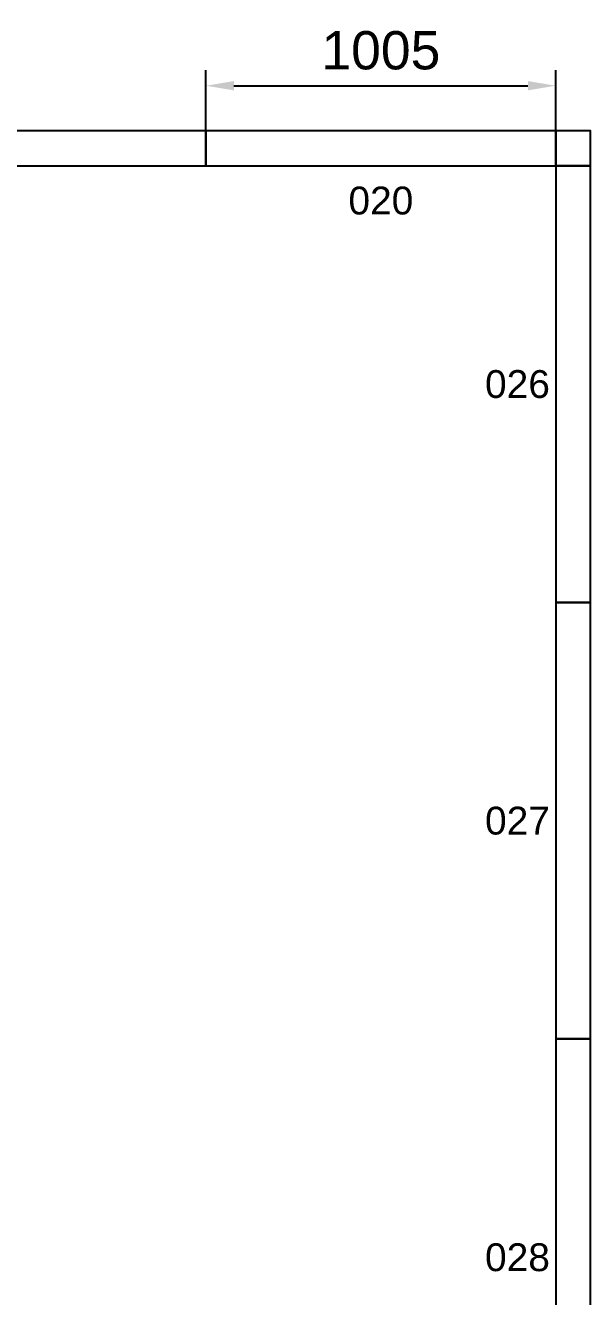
# Model space of a CAD drawing. Header units: millimetres. Extents: x -973 to 28250, y -35942 to 8545.
# Drawn here: x 10876 to 12500, y -21351 to -17697 of the extents above; entities that cross this region are included whole.
import ezdxf
from ezdxf.enums import TextEntityAlignment as Align

# ---------------------------------------------------------------- set-up
doc = ezdxf.new("R2010")
doc.units = ezdxf.units.MM
for name, color, linetype in [('R02_AKS', 8, 'Continuous'), ('R02_DUVAR', 7, 'Continuous'), ('R02_KOLON', 3, 'Continuous'), ('R02_OLCU', 4, 'Continuous'), ('R02_OZEL', 6, 'Continuous')]:
    doc.layers.add(name, color=color, linetype=linetype)
doc.styles.get("Standard").update_dxf_attribs({"font": 'Arial.ttf'})
doc.dimstyles.new('ISO-25', dxfattribs={"dimtxt": 12, "dimasz": 3, "dimexe": 1.25, "dimexo": 0.625, "dimgap": 4, "dimtad": 1, "dimtxsty": 'Standard', "dimcen": 2.5, "dimadec": 0, "dimazin": 0, "dimtfac": 1, "dimtmove": 0, "dimatfit": 3, "dimfxl": 1, "dimarcsym": 0})

# ---------------------------------------------------------------- blocks, each defined once
blk = doc.blocks.new('R02_CK_D01_H_1_1_P')
blk.add_lwpolyline([(0, 0), (1255, 0), (1255, 100), (0, 100)], close=True)
blk = doc.blocks.new('R02_CK_D04_H_1_1_P')
blk.add_lwpolyline([(0, 0), (1005, 0), (1005, 100), (0, 100)], close=True)
blk = doc.blocks.new('*D321')
at = {"layer": 'Defpoints', "color": 0, "transparency": 16777216}
for p in [(12400, -17870), (11395, -18100), (12400, -18100)]:
    blk.add_point(p, dxfattribs=at)
at = {"layer": 'R02_OLCU', "color": 6, "lineweight": -2, "transparency": 16777216}
for p, q in [((11395, -18040), (11395, -17825)), ((12400, -18040), (12400, -17825)), ((11475, -17870), (12320, -17870))]:
    blk.add_line(p, q, dxfattribs=at)
at = {"layer": 'R02_OLCU', "color": 6, "transparency": 16777216}
for points in [[(11475, -17856.7), (11475, -17883.3), (11395, -17870)], [(12320, -17856.7), (12320, -17883.3), (12400, -17870)]]:
    blk.add_solid(points, dxfattribs=at)
at = {"layer": 'R02_OLCU', "color": 6, "transparency": 16777216, "insert": (11897.5, -17768.8), "char_height": 110, "attachment_point": 5}
blk.add_mtext('1005', dxfattribs=at)
blk = doc.blocks.new('R02_CK_D01_V_1_1_P')
blk.add_lwpolyline([(0, 0), (1255, 0), (1255, 100), (0, 100)], close=True)

msp = doc.modelspace()

# ---------------------------------------------------------------- linework, layer by layer
at = {"layer": 'R02_KOLON'}
msp.add_lwpolyline([(12400, -18100), (12500, -18100), (12500, -18000), (12400, -18000)], close=True, dxfattribs=at)

# ---------------------------------------------------------------- block references
at = {"layer": 'R02_DUVAR'}
msp.add_blockref('R02_CK_D01_H_1_1_P', (10140, -18100), dxfattribs=at)
at = {"layer": 'R02_DUVAR', "rotation": 90}
for p in [(12500, -19355), (12500, -20610), (12500, -21865)]:
    msp.add_blockref('R02_CK_D01_V_1_1_P', p, dxfattribs=at)
at = {"layer": 'R02_OZEL'}
msp.add_blockref('R02_CK_D04_H_1_1_P', (11395, -18100), dxfattribs=at)

# ---------------------------------------------------------------- texts
at = {"layer": 'R02_AKS'}
for s, p in [('020', (11897.5, -18200)), ('026', (12290, -18727.5)), ('027', (12290, -19982.5)), ('028', (12290, -21237.5))]:
    msp.add_text(s, height=80, dxfattribs=at).set_placement(p, align=Align.MIDDLE_CENTER)

# ---------------------------------------------------------------- dimensions: what is measured, and where the dimension line sits
at = {"layer": 'R02_OLCU'}
dim = msp.add_linear_dim(base=(12400, -17870), p1=(11395, -18100), p2=(12400, -18100), dimstyle='ISO-25', override={"dimtxt": 110, "dimasz": 80, "dimexe": 45, "dimexo": 60, "dimgap": 45, "dimdec": 1, "dimclrd": 6, "dimclre": 6, "dimclrt": 6, "dimtix": 1, "dimatfit": 1}, dxfattribs=at)
dim.commit()
dim.dimension.update_dxf_attribs({"geometry": '*D321', "text_midpoint": (11897.5, -17768.84)})

doc.saveas('drawing.dxf')
